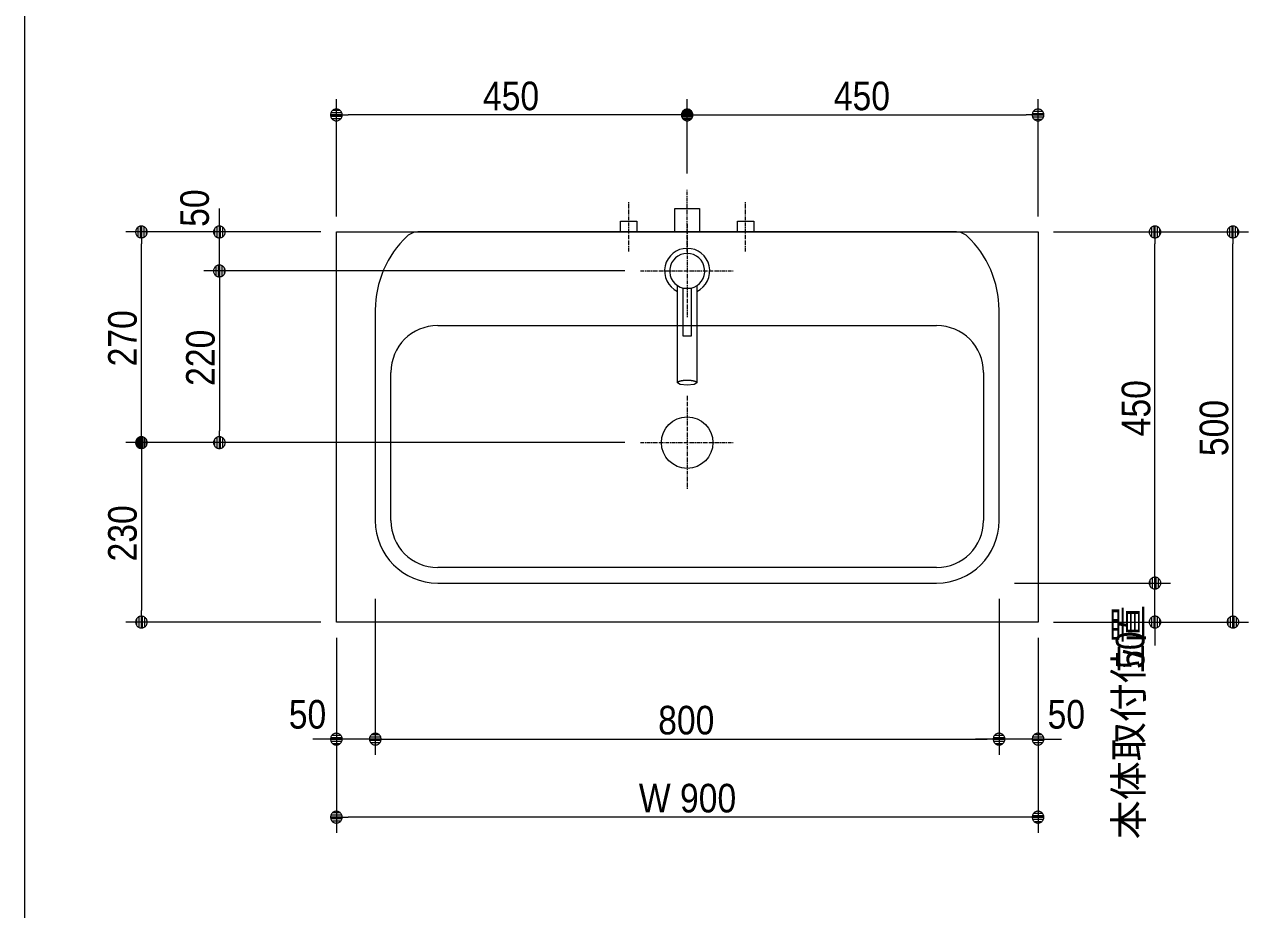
# Model space of a CAD drawing. Units: millimetres, scale not verified. Extents: x -6062 to 6062, y -3045 to 3045.
# Drawn here: x -3018 to -1448, y -738 to 396 of the extents above; entities that cross this region are included whole.
import ezdxf
from ezdxf.enums import TextEntityAlignment as Align

# ---------------------------------------------------------------- set-up
doc = ezdxf.new("R2010")
doc.units = ezdxf.units.MM
doc.header["$LTSCALE"] = 20
doc.linetypes.add('CHAIN1', pattern=[8, 5, -1, 1, -1])
for name, color, linetype, lineweight in [('0-0_1図面枠', 7, 'Continuous', 9), ('0-1_2寸法-2', 7, 'Continuous', 9), ('0-2_0', 7, 'Continuous', 9), ('0-3_2寸法-1', 7, 'Continuous', 9), ('0-6_5ボウル・キャビネト', 7, 'Continuous', 9), ('0-7_4給排水', 7, 'Continuous', 9)]:
    doc.layers.add(name, color=color, linetype=linetype, lineweight=lineweight)
doc.styles.add('ＭＳ Ｐゴシック', font='')
doc.styles.get('ＭＳ Ｐゴシック').set_extended_font_data('MS PGothic')

# ---------------------------------------------------------------- blocks, each defined once
blk = doc.blocks.new('_Dot')
at = {"layer": '0-2_0'}
for p, q in [((-10, 0), (-20, 0)), ((9.78, 2), (-9.78, 2)), ((7.99, 6), (-7.99, 6)), ((9.16, -3.98), (-9.16, -3.98)), ((6, -7.98), (-6, -7.98))]:
    blk.add_line(p, q, dxfattribs=at)
for points in [[(10, 0), (9.92, 1.25), (9.69, 2.49), (9.3, 3.68), (8.76, 4.82), (8.09, 5.88), (7.29, 6.85), (6.37, 7.71), (5.36, 8.44), (4.26, 9.05), (3.09, 9.51), (1.87, 9.82), (0.63, 9.98), (-0.63, 9.98), (-1.87, 9.82), (-3.09, 9.51), (-4.26, 9.05), (-5.36, 8.44), (-6.37, 7.71), (-7.29, 6.85), (-8.09, 5.88), (-8.76, 4.82), (-9.3, 3.68), (-9.69, 2.49), (-9.92, 1.25), (-10, 0), (0, 0)], [(-10, 0), (-9.92, -1.25), (-9.69, -2.49), (-9.3, -3.68), (-8.76, -4.82), (-8.09, -5.88), (-7.29, -6.85), (-6.37, -7.71), (-5.36, -8.44), (-4.26, -9.05), (-3.09, -9.51), (-1.87, -9.82), (-0.63, -9.98), (0.63, -9.98), (1.87, -9.82), (3.09, -9.51), (4.26, -9.05), (5.36, -8.44), (6.37, -7.71), (7.29, -6.85), (8.09, -5.88), (8.76, -4.82), (9.3, -3.68), (9.69, -2.49), (9.92, -1.25), (10, 0), (0, 0)]]:
    blk.add_lwpolyline(points, close=True, dxfattribs=at)
blk = doc.blocks.new('グループ-14')
at = {"layer": '0-6_5ボウル・キャビネト', "linetype": 'CHAIN1'}
for p, q in [((-7600, -1600), (-7600, -4000)), ((-8800, -2800), (-6400, -2800))]:
    blk.add_line(p, q, dxfattribs=at)
at = {"layer": '0-6_5ボウル・キャビネト'}
blk.add_circle((-7600, -2800), 660, dxfattribs=at)
blk = doc.blocks.new('グループ-15')
at = {"layer": '0-6_5ボウル・キャビネト'}
for p, q in [((-690, 2600), (-14510, 2600)), ((-15600, 600), (-15600, -4800)), ((400, -4800), (400, 600)), ((-14000, 200), (-1200, 200)), ((-15200, -4800), (-15200, -1000)), ((0, -1000), (0, -4800)), ((-1200, -6000), (-14000, -6000)), ((-14000, -6400), (-1200, -6400))]:
    blk.add_line(p, q, dxfattribs=at)
for centre, radius, start, end in [((-14510, 2200), 400, 90, 133.3418), ((-690, 2200), 400, 46.6582, 90), ((-13000, 600), 2600, 133.3418, 180), ((-2200, 600), 2600, 0, 46.6582), ((-14000, -1000), 1200, 90, 180), ((-1200, -1000), 1200, 0, 90), ((-14000, -4800), 1600, 180, 270), ((-14000, -4800), 1200, 180, 270), ((-1200, -4800), 1600, 270, 0), ((-1200, -4800), 1200, 270, 0)]:
    blk.add_arc(centre, radius, start, end, dxfattribs=at)
blk.add_blockref('グループ-14', (0, 0), dxfattribs=at)
blk = doc.blocks.new('グループ-35')
at = {"layer": '0-7_4給排水', "linetype": 'CHAIN1'}
for p, q in [((-7600, 2800), (-7600, 400)), ((-8800, 1600), (-6400, 1600))]:
    blk.add_line(p, q, dxfattribs=at)
at = {"layer": '0-7_4給排水'}
for points in [[(-7850, 85.1), (-7850, 137), (-7850, 188.8), (-7850, 240.7), (-7850, 292.5), (-7850, 344.4), (-7850, 396.2), (-7850, 448.1), (-7850, 499.9), (-7850, 551.8), (-7850, 603.6), (-7850, 655.5), (-7850, 707.3), (-7850, 759.2), (-7850, 811), (-7850, 862.9), (-7850, 914.7), (-7850, 966.6), (-7850, 1018.4), (-7850, 1070.3), (-7850, 1122.1), (-7850, 1174), (-7850, 1225.8)], [(-7350, 1225.8), (-7350, 1174), (-7350, 1122.1), (-7350, 1070.3), (-7350, 1018.4), (-7350, 966.6), (-7350, 914.7), (-7350, 862.9), (-7350, 811), (-7350, 759.2), (-7350, 707.3), (-7350, 655.5), (-7350, 603.6), (-7350, 551.8), (-7350, 499.9), (-7350, 448.1), (-7350, 396.2), (-7350, 344.4), (-7350, 292.5), (-7350, 240.7), (-7350, 188.8), (-7350, 137), (-7350, 85.1), (-7350, 33.3), (-7350, -18.6), (-7350, -70.4), (-7350, -122.3), (-7350, -174.1), (-7350, -226), (-7350, -277.8), (-7350, -329.7), (-7350, -381.5), (-7350, -433.4), (-7350, -485.2), (-7350, -537.1), (-7350, -588.9), (-7350, -640.8), (-7350, -692.6), (-7350, -744.5), (-7350, -796.3)], [(-7350, -796.3), (-7350, -848.2), (-7350, -900), (-7350, -951.9), (-7350, -1003.7), (-7350, -1055.6), (-7350, -1107.4), (-7350, -1159.3), (-7350, -1211.1), (-7350, -1263), (-7423.5, -1308.5), (-7600, -1327.3), (-7776.5, -1308.5), (-7850, -1263), (-7850, -1211.1), (-7850, -1159.3), (-7850, -1107.4), (-7850, -1055.6), (-7850, -1003.7), (-7850, -951.9), (-7850, -900), (-7850, -848.2), (-7850, -796.3), (-7850, -744.5), (-7850, -692.6), (-7850, -640.8), (-7850, -588.9), (-7850, -537.1), (-7850, -485.2), (-7850, -433.4), (-7850, -381.5), (-7850, -329.7), (-7850, -277.8), (-7850, -226), (-7850, -174.1), (-7850, -122.3), (-7850, -70.4), (-7850, -18.6), (-7850, 33.3), (-7850, 85.1)], [(-7850, -1262.6), (-7849.8, -1260), (-7849.2, -1257.5), (-7848.3, -1254.9), (-7847, -1252.4), (-7845.3, -1250), (-7843.2, -1247.5), (-7840.8, -1245.1), (-7837.9, -1242.7), (-7834.7, -1240.3), (-7831.2, -1237.9), (-7827.2, -1235.6), (-7822.9, -1233.3), (-7818.2, -1231), (-7813.1, -1228.8), (-7807.7, -1226.6), (-7802.1, -1224.5), (-7796.2, -1222.5), (-7790.1, -1220.5), (-7783.6, -1218.7), (-7776.9, -1216.8), (-7769.9, -1215.1), (-7762.6, -1213.4), (-7755.1, -1211.8), (-7747.2, -1210.3), (-7739.1, -1208.9), (-7730.7, -1207.5), (-7722.1, -1206.2), (-7713.3, -1204.9), (-7704.4, -1203.8), (-7695.4, -1202.8), (-7686.3, -1201.9), (-7677.2, -1201), (-7667.9, -1200.3), (-7658.5, -1199.7), (-7649, -1199.1), (-7639.4, -1198.7), (-7629.7, -1198.4), (-7619.9, -1198.1), (-7610, -1198)], [(-7610, -1198), (-7600, -1197.9), (-7590, -1198), (-7580.1, -1198.1), (-7570.3, -1198.4), (-7560.6, -1198.7), (-7551, -1199.1), (-7541.5, -1199.7), (-7532.1, -1200.3), (-7522.8, -1201), (-7513.7, -1201.9), (-7504.6, -1202.8), (-7495.6, -1203.8), (-7486.7, -1204.9), (-7477.9, -1206.2), (-7469.3, -1207.5), (-7460.9, -1208.9), (-7452.8, -1210.3), (-7444.9, -1211.8), (-7437.4, -1213.4), (-7430.1, -1215.1), (-7423.1, -1216.8), (-7416.4, -1218.7), (-7409.9, -1220.5), (-7403.8, -1222.5), (-7397.9, -1224.5), (-7392.3, -1226.6), (-7386.9, -1228.8), (-7381.8, -1231), (-7377.1, -1233.3), (-7372.8, -1235.6), (-7368.8, -1237.9), (-7365.3, -1240.3), (-7362.1, -1242.7), (-7359.2, -1245.1), (-7356.8, -1247.5), (-7354.7, -1250), (-7353, -1252.4), (-7351.7, -1254.9), (-7350.8, -1257.5)], [(-7350.8, -1257.5), (-7350.2, -1260), (-7350, -1262.6), (-7350, -1262.6)]]:
    blk.add_lwpolyline(points, dxfattribs=at)
blk.add_lwpolyline([(-7700, 1161.3), (-7500, 1161.3), (-7500, -70), (-7700, -70)], close=True, dxfattribs=at)
for radius, start, end in [(580, 295.53323, 244.46677), (450, 282.83959, 257.16469)]:
    blk.add_arc((-7600, 1600), radius, start, end, dxfattribs=at)
blk = doc.blocks.new('グループ-37')
at = {"layer": '0-7_4給排水', "linetype": 'CHAIN1'}
blk.add_line((-7600, 2100), (-7600, 3700), dxfattribs=at)
at = {"layer": '0-7_4給排水'}
blk.add_lwpolyline([(-7920, 2600), (-7920, 3200), (-7280, 3200), (-7280, 2600)], dxfattribs=at)
blk = doc.blocks.new('止水栓_平面_W75')
at = {"layer": '0-7_4給排水', "linetype": 'CHAIN1'}
for p, q in [((-1500, -500), (-1500, 780)), ((1500, -500), (1500, 780))]:
    blk.add_line(p, q, dxfattribs=at)
at = {"layer": '0-7_4給排水'}
for points in [[(-1710, 0), (-1710, 280), (-1290, 280), (-1290, 0)], [(1290, 0), (1290, 280), (1710, 280), (1710, 0)]]:
    blk.add_lwpolyline(points, dxfattribs=at)

msp = doc.modelspace()

# ---------------------------------------------------------------- linework, layer by layer
at = {"layer": '0-0_1図面枠'}
msp.add_line((-3017.5, 1750), (-3017.5, -2420), dxfattribs=at)
at = {"layer": '0-1_2寸法-2'}
for p, q in [((-2767.5, 145.01), (-2767.5, 160.01)), ((-2637.5, 130), (-2787.5, 130)), ((-2767.5, 80), (-2767.5, 130)), ((-2247.5, 80), (-2787.5, 80)), ((-2767.5, 64.99), (-2767.5, 49.99)), ((-1567.5, -304.99), (-1567.5, -289.99)), ((-1747.5, -320), (-1547.5, -320)), ((-1567.5, -370), (-1567.5, -320)), ((-1697.5, -370), (-1547.5, -370)), ((-2617.5, -390), (-2617.5, -540)), ((-2567.5, -390), (-2567.5, -540)), ((-1767.5, -390), (-1767.5, -540)), ((-1717.5, -390), (-1717.5, -540)), ((-1567.5, -385.01), (-1567.5, -400.01)), ((-2632.51, -520), (-2647.51, -520)), ((-2567.5, -520), (-2617.5, -520)), ((-2552.49, -520), (-2537.49, -520)), ((-1782.51, -520), (-1797.51, -520)), ((-1717.5, -520), (-1767.5, -520)), ((-1702.49, -520), (-1687.49, -520))]:
    msp.add_line(p, q, dxfattribs=at)
at = {"layer": '0-3_2寸法-1'}
for p, q in [((-2617.5, 150), (-2617.5, 300)), ((-2167.5, 205), (-2167.5, 300)), ((-2167.5, 205), (-2167.5, 300)), ((-1717.5, 150), (-1717.5, 300)), ((-2182.51, 280), (-2602.49, 280)), ((-2152.49, 280), (-1732.51, 280)), ((-2787.5, 130), (-2887.5, 130)), ((-1697.5, 130), (-1547.5, 130)), ((-1547.5, 130), (-1447.5, 130)), ((-2867.5, -124.99), (-2867.5, 114.99)), ((-1567.5, -304.99), (-1567.5, 114.99)), ((-1467.5, -354.99), (-1467.5, 114.99)), ((-2247.5, 80), (-2787.5, 80)), ((-2767.5, 64.99), (-2767.5, -124.99)), ((-2787.5, -140), (-2887.5, -140)), ((-2787.5, -140), (-2887.5, -140)), ((-2247.5, -140), (-2787.5, -140)), ((-2867.5, -155.01), (-2867.5, -354.99)), ((-1747.5, -320), (-1547.5, -320)), ((-2567.5, -340), (-2567.5, -540)), ((-1767.5, -340), (-1767.5, -540)), ((-2637.5, -370), (-2887.5, -370)), ((-1547.5, -370), (-1447.5, -370)), ((-2552.49, -520), (-1782.51, -520)), ((-2617.5, -540), (-2617.5, -640)), ((-1717.5, -540), (-1717.5, -640)), ((-1732.51, -620), (-2602.49, -620))]:
    msp.add_line(p, q, dxfattribs=at)
at = {"layer": '0-6_5ボウル・キャビネト'}
msp.add_lwpolyline([(-2617.5, 130), (-1717.5, 130), (-1717.5, -370), (-2617.5, -370)], close=True, dxfattribs=at)

# ---------------------------------------------------------------- block references
at = {"layer": '0-1_2寸法-2', "xscale": 0.7503418, "yscale": 0.7503418}
for p, rotation in [((-2767.5, 130), 270), ((-2767.5, 80), 90), ((-1567.5, -320), 270), ((-1567.5, -370), 90), ((-2567.5, -520), 180), ((-1717.5, -520), 180)]:
    msp.add_blockref('_Dot', p, dxfattribs=dict(at, rotation=rotation))
for p in [(-2617.5, -520), (-1767.5, -520)]:
    msp.add_blockref('_Dot', p, dxfattribs=at)
at = {"layer": '0-3_2寸法-1', "xscale": 0.7503418, "yscale": 0.7503418}
for p, rotation in [((-2617.5, 280), 180), ((-2167.5, 280), 180), ((-2867.5, 130), 90), ((-1567.5, 130), 90), ((-1467.5, 130), 90), ((-2767.5, 80), 90), ((-2867.5, -140), 270), ((-2767.5, -140), 270), ((-2867.5, -140), 90), ((-1567.5, -320), 270), ((-2867.5, -370), 270), ((-1467.5, -370), 270), ((-2567.5, -520), 180), ((-2617.5, -620), 180)]:
    msp.add_blockref('_Dot', p, dxfattribs=dict(at, rotation=rotation))
for p in [(-2167.5, 280), (-1717.5, 280), (-1767.5, -520), (-1717.5, -620)]:
    msp.add_blockref('_Dot', p, dxfattribs=at)
at = {"layer": '0-6_5ボウル・キャビネト', "xscale": 0.05, "yscale": 0.05}
msp.add_blockref('グループ-15', (-1787.5, 0), dxfattribs=at)
at = {"layer": '0-7_4給排水', "xscale": 0.05, "yscale": 0.05}
for name, p in [('グループ-37', (-1787.5, 0)), ('止水栓_平面_W75', (-2167.5, 130)), ('グループ-35', (-1787.5, 0))]:
    msp.add_blockref(name, p, dxfattribs=at)

# ---------------------------------------------------------------- texts
at = {"layer": '0-1_2寸法-2', "style": 'ＭＳ Ｐゴシック', "width": 0.9}
for p in [(-2769.98, 136.56), (-1569.98, -429.98)]:
    msp.add_text('50', height=36.66, rotation=90, dxfattribs=at).set_placement(p, align=Align.BOTTOM_LEFT)
at = {"layer": '0-1_2寸法-2', "style": 'ＭＳ Ｐゴシック'}
msp.add_text('本体取付位置', height=36.66, rotation=90, dxfattribs=at).set_placement((-1572.19, -648.35), align=Align.BOTTOM_LEFT)
at = {"layer": '0-1_2寸法-2', "style": 'ＭＳ Ｐゴシック', "width": 0.9}
for p in [(-2678.48, -517.52), (-1705.18, -517.52)]:
    msp.add_text('50', height=36.66, dxfattribs=at).set_placement(p, align=Align.BOTTOM_LEFT)
at = {"layer": '0-3_2寸法-1', "style": 'ＭＳ Ｐゴシック', "width": 0.9}
for s, height, p in [('450', 36.66, (-2429.39, 275.04)), ('450', 36.66, (-1979.39, 275.04)), ('800', 36.66, (-2204.68, -524.96)), ('W 900', 36.69, (-2229.45, -624.96))]:
    msp.add_text(s, height=height, dxfattribs=at).set_placement(p, align=Align.BOTTOM_LEFT)
for s, p in [('270', (-2862.54, -42.28)), ('220', (-2762.54, -67.28)), ('450', (-1562.54, -131.89)), ('500', (-1462.54, -157.28)), ('230', (-2862.54, -292.28))]:
    msp.add_text(s, height=36.66, rotation=90, dxfattribs=at).set_placement(p, align=Align.BOTTOM_LEFT)

doc.saveas('drawing.dxf')
